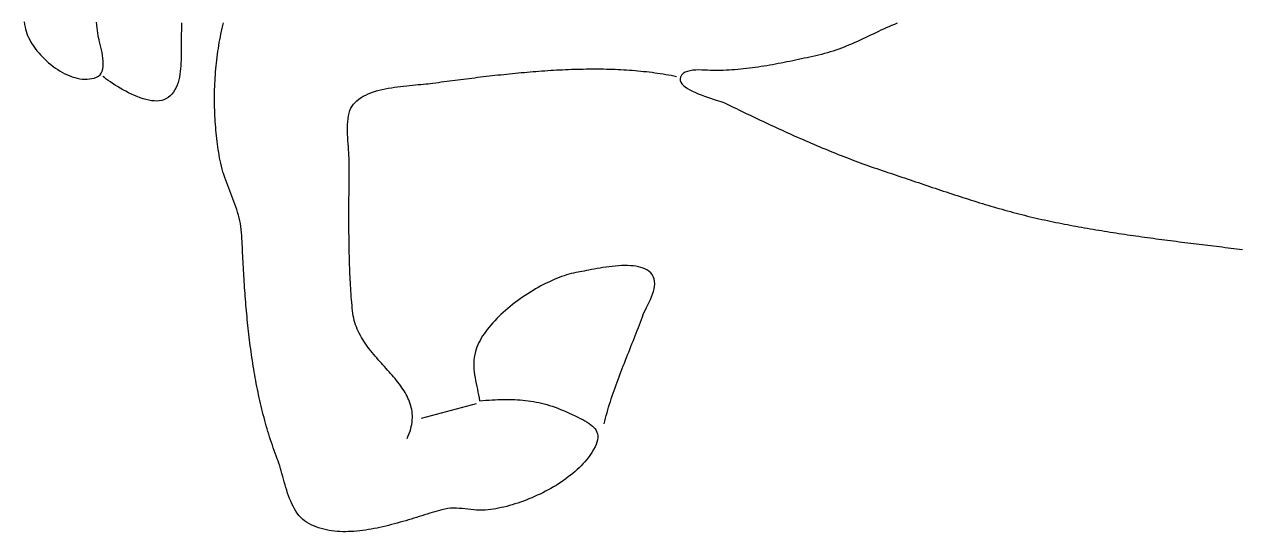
# Model space of a CAD drawing. Header units: millimetres. Extents: x 46 to 1464, y 30 to 1506.
# Drawn here: x 74.9 to 494.3, y 357.8 to 533 of the extents above; entities that cross this region are included whole.
import ezdxf

# ---------------------------------------------------------------- set-up
doc = ezdxf.new("R2010")
doc.units = ezdxf.units.MM
doc.layers.add('0_0_0', color=3, linetype='Continuous')

msp = doc.modelspace()

# ---------------------------------------------------------------- linework, layer by layer
at = {"layer": '0_0_0'}
for points in [[(74.8944, 533.8731), (75.0175, 532.9339), (75.1659, 532), (75.3118, 531.2992), (75.5088, 530.5837), (75.7548, 529.8559), (76.0482, 529.118), (76.3868, 528.3726), (76.7688, 527.6219), (77.1924, 526.8683), (77.6556, 526.1142), (78.1564, 525.362), (78.6931, 524.614), (79.2637, 523.8727), (79.8662, 523.1403), (80.4989, 522.4193), (81.1597, 521.712), (81.8469, 521.0208), (82.5584, 520.3481), (83.2924, 519.6963), (84.047, 519.0677), (84.8202, 518.4647), (85.6102, 517.8897), (86.4151, 517.345), (87.233, 516.833), (88.0619, 516.3561), (88.9, 515.9167), (89.7453, 515.5171), (90.596, 515.1597), (91.4501, 514.8469), (92.3058, 514.581), (93.1611, 514.3645), (94.0141, 514.1997), (94.863, 514.0889), (95.7058, 514.0346), (96.5407, 514.0392), (97.3656, 514.1049), (98.1788, 514.2341), (98.9783, 514.4293), (99.7623, 514.6929), (100.4592, 515.0549), (101.0188, 515.54), (101.4521, 516.1344), (101.7704, 516.8247), (101.9849, 517.5975), (102.1069, 518.4392), (102.1475, 519.3363), (102.1181, 520.2752), (102.0298, 521.2427), (101.8939, 522.225), (101.7215, 523.2087), (101.524, 524.1803), (101.3125, 525.1263), (101.0983, 526.0333), (100.8927, 526.8876), (100.7067, 527.6758), (100.5517, 528.3844), (100.439, 529), (100.3008, 529.923), (100.1717, 530.8613), (100.0518, 531.814), (99.9413, 532.7799), (99.8405, 533.7583)], [(129.1399, 533.4787), (129.1226, 532.5493), (129.1042, 531.6351), (129.0855, 530.7371), (129.0671, 529.8566), (129.0496, 528.9945), (129.0337, 528.1519), (129.0202, 527.3301), (129.0096, 526.5301), (129.0026, 525.753), (129, 525), (129.0021, 524.2041), (129.0062, 523.361), (129.0081, 522.4772), (129.0034, 521.5595), (128.988, 520.6144), (128.9574, 519.6488), (128.9076, 518.6691), (128.8341, 517.6822), (128.7327, 516.6946), (128.5991, 515.713), (128.4292, 514.7441), (128.2185, 513.7946), (127.9628, 512.8711), (127.6579, 511.9802), (127.2995, 511.1287), (126.8834, 510.3232), (126.4051, 509.5704), (125.8605, 508.8769), (125.2454, 508.2494), (124.5553, 507.6946), (123.7862, 507.2191), (123.0708, 506.9002), (122.3029, 506.676), (121.4877, 506.5408), (120.6304, 506.4892), (119.736, 506.5158), (118.8097, 506.6149), (117.8566, 506.7811), (116.882, 507.009), (115.8909, 507.2931), (114.8886, 507.6278), (113.8801, 508.0078), (112.8706, 508.4274), (111.8653, 508.8813), (110.8692, 509.3638), (109.8877, 509.8697), (108.9257, 510.3933), (107.9885, 510.9292), (107.0812, 511.4718), (106.2089, 512.0158), (105.3769, 512.5556), (104.5902, 513.0857), (103.854, 513.6007), (103.1735, 514.0951), (102.5537, 514.5633), (102, 515)], [(275, 395), (275.2312, 395.9728), (275.4737, 396.9436), (275.727, 397.9124), (275.9907, 398.8793), (276.2643, 399.8444), (276.5474, 400.8078), (276.8395, 401.7694), (277.1401, 402.7293), (277.4488, 403.6877), (277.7651, 404.6445), (278.0886, 405.5998), (278.4188, 406.5538), (278.7551, 407.5063), (279.0973, 408.4576), (279.4448, 409.4077), (279.7971, 410.3566), (280.1538, 411.3044), (280.5145, 412.2511), (280.8786, 413.1969), (281.2458, 414.1418), (281.6155, 415.0857), (281.9872, 416.0289), (282.3606, 416.9714), (282.7352, 417.9131), (283.1105, 418.8543), (283.4861, 419.7949), (283.8614, 420.735), (284.236, 421.6747), (284.6096, 422.614), (284.9815, 423.5529), (285.3514, 424.4917), (285.7187, 425.4302), (286.0831, 426.3687), (286.4441, 427.307), (286.8011, 428.2454), (287.1539, 429.1838), (287.5017, 430.1223), (287.8444, 431.061), (288.1813, 432), (288.4788, 432.7626), (288.8334, 433.5609), (289.2312, 434.3903), (289.6579, 435.2463), (290.0997, 436.1244), (290.5424, 437.0199), (290.972, 437.9284), (291.3744, 438.8454), (291.7356, 439.7661), (292.0415, 440.6862), (292.2781, 441.601), (292.4312, 442.5061), (292.487, 443.3968), (292.4312, 444.2686), (292.2499, 445.117), (291.929, 445.9375), (291.5516, 446.5802), (291.0906, 447.1519), (290.5513, 447.6558), (289.939, 448.0952), (289.2592, 448.4732), (288.5172, 448.7931), (287.7184, 449.0581), (286.8681, 449.2714), (285.9717, 449.4362), (285.0345, 449.5558), (284.062, 449.6334), (283.0595, 449.6722), (282.0323, 449.6754), (280.9859, 449.6463), (279.9255, 449.588), (278.8566, 449.5039), (277.7846, 449.397), (276.7147, 449.2707), (275.6524, 449.1282), (274.603, 448.9726), (273.5719, 448.8072), (272.5644, 448.6353), (271.5859, 448.46), (270.6419, 448.2845), (269.7375, 448.1122), (268.8783, 447.9462), (268.0696, 447.7897), (267.3167, 447.646), (266.625, 447.5182), (266, 447.4097), (265.2416, 447.271), (264.4638, 447.1037), (263.6678, 446.9084), (262.855, 446.6858), (262.0266, 446.4366), (261.1841, 446.1615), (260.3288, 445.861), (259.4619, 445.5359), (258.5848, 445.1868), (257.6989, 444.8144), (256.8054, 444.4194), (255.9057, 444.0025), (255.0011, 443.5642), (254.0929, 443.1053), (253.1825, 442.6265), (252.2712, 442.1284), (251.3604, 441.6116), (250.4512, 441.0769), (249.5452, 440.5249), (248.6435, 439.9563), (247.7476, 439.3718), (246.8588, 438.7719), (245.9783, 438.1575), (245.1075, 437.5291), (244.2478, 436.8874), (243.4004, 436.2331), (242.5667, 435.5669), (241.7481, 434.8894), (240.9458, 434.2013), (240.1611, 433.5032), (239.3955, 432.7959), (238.6502, 432.08), (237.9265, 431.3561), (237.2258, 430.625), (236.5494, 429.8872), (235.8987, 429.1436), (235.2749, 428.3946), (234.6794, 427.6411), (234.1136, 426.8837), (233.5786, 426.1229), (233.076, 425.3596), (232.6069, 424.5944), (232.1728, 423.8279), (231.7749, 423.0608), (231.4146, 422.2938), (231.0932, 421.5276), (230.8121, 420.7627), (230.5725, 420), (230.3206, 418.9859), (230.1432, 417.9746), (230.0338, 416.9661), (229.9858, 415.9599), (229.9928, 414.956), (230.0483, 413.954), (230.1457, 412.9538), (230.2787, 411.9551), (230.4406, 410.9578), (230.625, 409.9615), (230.8254, 408.9661), (231.0353, 407.9714), (231.2482, 406.9771), (231.4576, 405.9831), (231.6571, 404.989), (231.84, 403.9947), (232, 403), (233.1099, 403.085), (234.1989, 403.1626), (235.268, 403.2322), (236.3184, 403.2931), (237.3514, 403.3447), (238.3681, 403.3862), (239.3697, 403.417), (240.3574, 403.4364), (241.3323, 403.4438), (242.2957, 403.4384), (243.2488, 403.4197), (244.1927, 403.3868), (245.1287, 403.3393), (246.0578, 403.2763), (246.9814, 403.1972), (247.9005, 403.1014), (248.8164, 402.9882), (249.7303, 402.8568), (250.6433, 402.7067), (251.5566, 402.5371), (252.4715, 402.3475), (253.389, 402.137), (254.3105, 401.9051), (255.237, 401.6511), (256.1698, 401.3743), (257.11, 401.074), (258.0589, 400.7495), (259.0176, 400.4003), (259.9873, 400.0255), (260.9692, 399.6247), (261.9645, 399.1969), (262.9743, 398.7417), (264, 398.2584), (264.9564, 397.7973), (265.8765, 397.3489), (266.7562, 396.9093), (267.5919, 396.4746), (268.3797, 396.0409), (269.1157, 395.6045), (269.7962, 395.1614), (270.4173, 394.708), (270.9751, 394.2402), (271.466, 393.7543), (271.886, 393.2464), (272.2313, 392.7127), (272.4981, 392.1493), (272.6826, 391.5525), (272.781, 390.9182), (272.7893, 390.2429), (272.7039, 389.5224), (272.5209, 388.7532), (272.2364, 387.9312), (271.8467, 387.0526), (271.3479, 386.1137), (270.7361, 385.1105), (270.0077, 384.0393), (269.4761, 383.3199), (268.9133, 382.6096), (268.3204, 381.9088), (267.6986, 381.2176), (267.049, 380.5364), (266.3728, 379.8656), (265.6711, 379.2054), (264.9452, 378.5561), (264.1961, 377.9181), (263.4251, 377.2917), (262.6333, 376.6771), (261.822, 376.0748), (260.9921, 375.4849), (260.145, 374.9079), (259.2818, 374.344), (258.4036, 373.7936), (257.5116, 373.2569), (256.607, 372.7343), (255.691, 372.226), (254.7646, 371.7325), (253.8292, 371.254), (252.8858, 370.7907), (251.9356, 370.3431), (250.9798, 369.9115), (250.0195, 369.4961), (249.0559, 369.0973), (248.0902, 368.7153), (247.1236, 368.3505), (246.1571, 368.0033), (245.192, 367.6738), (244.2295, 367.3625), (243.2706, 367.0696), (242.3166, 366.7954), (241.3687, 366.5404), (240.4279, 366.3047), (239.4956, 366.0886), (238.5727, 365.8926), (237.6606, 365.7169), (236.7603, 365.5618), (235.873, 365.4277), (235, 365.3148), (233.9919, 365.2268), (232.9874, 365.1953), (231.9858, 365.2106), (230.9868, 365.2633), (229.9896, 365.3439), (228.9939, 365.443), (227.999, 365.5511), (227.0046, 365.6587), (226.01, 365.7563), (225.0147, 365.8345), (224.0182, 365.8838), (223.0201, 365.8948), (222.0197, 365.8579), (221.0165, 365.7638), (220.0101, 365.6028), (219, 365.3657), (218.1896, 365.1392), (217.3641, 364.902), (216.5241, 364.6551), (215.6702, 364.3995), (214.8031, 364.1363), (213.9233, 363.8665), (213.0316, 363.5911), (212.1285, 363.3111), (211.2147, 363.0276), (210.2907, 362.7416), (209.3573, 362.4541), (208.415, 362.1662), (207.4645, 361.8789), (206.5063, 361.5932), (205.5412, 361.3101), (204.5697, 361.0306), (203.5925, 360.7559), (202.6102, 360.4868), (201.6234, 360.2245), (200.6328, 359.97), (199.6389, 359.7243), (198.6424, 359.4884), (197.644, 359.2634), (196.6442, 359.0502), (195.6437, 358.8499), (194.6431, 358.6636), (193.643, 358.4923), (192.6441, 358.3369), (191.647, 358.1985), (190.6523, 358.0782), (189.6606, 357.977), (188.6726, 357.8959), (187.6889, 357.8358), (186.7101, 357.798), (185.7368, 357.7833), (184.7697, 357.7928), (183.8094, 357.8276), (182.8566, 357.8886), (181.9117, 357.9769), (180.9756, 358.0936), (180.0487, 358.2395), (179.1318, 358.4159), (178.2254, 358.6236), (177.3302, 358.8638), (176.4468, 359.1374), (175.5759, 359.4456), (174.718, 359.7892), (173.8738, 360.1693), (173.0439, 360.5871), (172.2751, 361.0405), (171.554, 361.5554), (170.8783, 362.1279), (170.2457, 362.7542), (169.6537, 363.4302), (169.1001, 364.1521), (168.5825, 364.916), (168.0986, 365.7179), (167.646, 366.5541), (167.2224, 367.4205), (166.8254, 368.3133), (166.4528, 369.2286), (166.1021, 370.1624), (165.771, 371.1109), (165.4573, 372.0702), (165.1585, 373.0363), (164.8723, 374.0054), (164.5963, 374.9735), (164.3283, 375.9368), (164.0659, 376.8913), (163.8068, 377.8332), (163.5485, 378.7585), (163.2888, 379.6633), (163.0254, 380.5438), (162.7558, 381.396), (162.4778, 382.216), (162.189, 383), (161.8363, 383.925), (161.491, 384.8535), (161.1527, 385.7852), (160.8216, 386.7201), (160.4974, 387.6582), (160.18, 388.5994), (159.8695, 389.5435), (159.5658, 390.4906), (159.2686, 391.4406), (158.978, 392.3933), (158.6939, 393.3488), (158.4161, 394.307), (158.1447, 395.2677), (157.8795, 396.231), (157.6204, 397.1968), (157.3673, 398.1649), (157.1202, 399.1353), (156.879, 400.108), (156.6436, 401.0829), (156.4139, 402.0599), (156.1898, 403.039), (155.9712, 404.02), (155.7581, 405.0029), (155.5503, 405.9877), (155.3479, 406.9742), (155.1506, 407.9625), (154.9585, 408.9524), (154.7714, 409.9438), (154.5892, 410.9368), (154.4119, 411.9311), (154.2394, 412.9269), (154.0715, 413.9239), (153.9083, 414.9222), (153.7496, 415.9216), (153.5953, 416.9221), (153.4454, 417.9236), (153.2998, 418.9261), (153.1583, 419.9294), (153.0209, 420.9336), (152.8876, 421.9385), (152.7582, 422.9441), (152.6326, 423.9503), (152.5108, 424.957), (152.3927, 425.9642), (152.2781, 426.9718), (152.1671, 427.9798), (152.0595, 428.988), (151.9552, 429.9964), (151.8542, 431.0049), (151.7564, 432.0135), (151.6616, 433.0221), (151.5699, 434.0306), (151.481, 435.0389), (151.395, 436.0471), (151.3118, 437.0549), (151.2312, 438.0624), (151.1532, 439.0695), (151.0776, 440.0761), (151.0045, 441.0822), (150.9337, 442.0876), (150.8652, 443.0923), (150.7988, 444.0962), (150.7344, 445.0994), (150.6721, 446.1016), (150.6117, 447.1029), (150.553, 448.1031), (150.4962, 449.1022), (150.4409, 450.1001), (150.3872, 451.0968), (150.335, 452.0922), (150.2842, 453.0863), (150.2347, 454.0788), (150.1865, 455.0699), (150.1393, 456.0593), (150.0933, 457.0471), (150.0482, 458.0332), (150.004, 459.0175), (149.9606, 460), (149.8933, 461.072), (149.7884, 462.1234), (149.6483, 463.1555), (149.4756, 464.1699), (149.273, 465.168), (149.043, 466.1513), (148.7882, 467.1213), (148.5112, 468.0794), (148.2145, 469.0272), (147.9009, 469.9662), (147.5727, 470.8977), (147.2327, 471.8232), (146.8834, 472.7444), (146.5274, 473.6625), (146.1674, 474.5792), (145.8058, 475.4958), (145.4452, 476.4139), (145.0883, 477.3349), (144.7377, 478.2604), (144.3959, 479.1917), (144.0654, 480.1304), (143.749, 481.0779), (143.4492, 482.0358), (143.1685, 483.0054), (142.9096, 483.9884), (142.6751, 484.986), (142.4675, 486), (142.2986, 486.9162), (142.1371, 487.8396), (141.9831, 488.77), (141.8365, 489.7071), (141.6975, 490.6506), (141.5661, 491.6002), (141.4423, 492.5557), (141.3263, 493.5169), (141.218, 494.4834), (141.1175, 495.455), (141.0249, 496.4314), (140.9402, 497.4124), (140.8635, 498.3977), (140.7949, 499.387), (140.7344, 500.3801), (140.682, 501.3768), (140.6378, 502.3766), (140.6019, 503.3794), (140.5743, 504.385), (140.5551, 505.393), (140.5443, 506.4032), (140.5421, 507.4153), (140.5483, 508.429), (140.5632, 509.4442), (140.5867, 510.4605), (140.619, 511.4776), (140.66, 512.4953), (140.7098, 513.5134), (140.7686, 514.5315), (140.8362, 515.5495), (140.9129, 516.567), (140.9986, 517.5837), (141.0934, 518.5995), (141.1974, 519.614), (141.3106, 520.627), (141.433, 521.6383), (141.5648, 522.6475), (141.706, 523.6543), (141.8566, 524.6586), (142.0167, 525.6601), (142.1864, 526.6584), (142.3657, 527.6534), (142.5546, 528.6447), (142.7533, 529.6322), (142.9618, 530.6155), (143.18, 531.5943), (143.4082, 532.5685), (143.6463, 533.5377)], [(376.099, 533.345), (375.1529, 532.9564), (374.2158, 532.5596), (373.2867, 532.1555), (372.3648, 531.7451), (371.4491, 531.3294), (370.5388, 530.9095), (369.6328, 530.4862), (368.7305, 530.0606), (367.8307, 529.6338), (366.9327, 529.2066), (366.0355, 528.7801), (365.1383, 528.3552), (364.2401, 527.933), (363.34, 527.5145), (362.4371, 527.1006), (361.5305, 526.6923), (360.6194, 526.2907), (359.7028, 525.8966), (358.7797, 525.5112), (357.8494, 525.1354), (356.911, 524.7702), (355.9634, 524.4166), (355.0058, 524.0756), (354.0373, 523.7482), (353.0571, 523.4353), (352.0641, 523.138), (351.0575, 522.8572), (350.0364, 522.594), (349, 522.3494), (348.0058, 522.1258), (347.0123, 521.9029), (346.0195, 521.681), (345.0271, 521.4605), (344.0352, 521.2416), (343.0436, 521.0247), (342.0523, 520.8101), (341.0611, 520.598), (340.0699, 520.3889), (339.0788, 520.183), (338.0875, 519.9806), (337.0959, 519.7822), (336.1041, 519.5879), (335.1119, 519.398), (334.1192, 519.213), (333.1259, 519.0332), (332.132, 518.8588), (331.1373, 518.6901), (330.1418, 518.5275), (329.1453, 518.3713), (328.1478, 518.2219), (327.1491, 518.0794), (326.1493, 517.9443), (325.1481, 517.8169), (324.1456, 517.6975), (323.1416, 517.5863), (322.136, 517.4838), (321.1288, 517.3901), (320.1197, 517.3058), (319.1089, 517.231), (318.0961, 517.166), (317.0813, 517.1113), (316.0644, 517.0671), (315.0452, 517.0337), (314.0238, 517.0114), (313, 517.0007), (312.3342, 517.0148), (311.546, 517.0542), (310.6596, 517.106), (309.6992, 517.1571), (308.6889, 517.1946), (307.653, 517.2055), (306.6157, 517.1768), (305.601, 517.0955), (304.6333, 516.9486), (303.7368, 516.7232), (302.9355, 516.4062), (302.2538, 515.9847), (301.7157, 515.4457), (301.3456, 514.7762), (301.2123, 514.1687), (301.2649, 513.5768), (301.4877, 513.001), (301.8648, 512.4415), (302.3803, 511.8989), (303.0184, 511.3735), (303.7634, 510.8656), (304.5994, 510.3758), (305.5106, 509.9043), (306.4812, 509.4516), (307.4953, 509.0181), (308.5371, 508.6041), (309.5908, 508.2101), (310.6406, 507.8364), (311.6707, 507.4835), (312.6653, 507.1517), (313.6084, 506.8415), (314.4844, 506.5532), (315.2774, 506.2872), (315.9715, 506.044), (316.5509, 505.8239), (317, 505.6273), (317.9057, 505.1855), (318.8124, 504.744), (319.72, 504.3029), (320.6286, 503.8622), (321.5381, 503.4219), (322.4485, 502.9822), (323.3599, 502.5432), (324.2722, 502.1047), (325.1855, 501.6671), (326.0996, 501.2302), (327.0147, 500.7942), (327.9307, 500.3591), (328.8476, 499.9251), (329.7654, 499.4921), (330.6842, 499.0603), (331.6038, 498.6296), (332.5243, 498.2002), (333.4457, 497.7722), (334.3681, 497.3456), (335.2913, 496.9204), (336.2154, 496.4968), (337.1404, 496.0748), (338.0662, 495.6544), (338.993, 495.2358), (339.9206, 494.8189), (340.8491, 494.404), (341.7784, 493.9909), (342.7086, 493.5799), (343.6397, 493.1709), (344.5716, 492.7641), (345.5044, 492.3594), (346.438, 491.9571), (347.3725, 491.557), (348.3078, 491.1593), (349.244, 490.7641), (350.181, 490.3715), (351.1188, 489.9814), (352.0575, 489.594), (352.997, 489.2093), (353.9373, 488.8274), (354.8784, 488.4483), (355.8204, 488.0722), (356.7631, 487.6991), (357.7067, 487.329), (358.6511, 486.9621), (359.5963, 486.5983), (360.5423, 486.2378), (361.489, 485.8806), (362.4366, 485.5268), (363.385, 485.1765), (364.3341, 484.8297), (365.2841, 484.4864), (366.2348, 484.1469), (367.1863, 483.811), (368.1385, 483.4789), (369.0916, 483.1507), (370.0454, 482.8264), (371, 482.5061), (371.9577, 482.1863), (372.9151, 481.8655), (373.8724, 481.5439), (374.8295, 481.2215), (375.7864, 480.8985), (376.7432, 480.5749), (377.7, 480.2508), (378.6566, 479.9264), (379.6132, 479.6017), (380.5698, 479.2769), (381.5264, 478.952), (382.483, 478.6271), (383.4397, 478.3023), (384.3965, 477.9778), (385.3534, 477.6536), (386.3105, 477.3298), (387.2677, 477.0065), (388.2252, 476.6839), (389.1829, 476.3619), (390.1408, 476.0409), (391.0991, 475.7207), (392.0576, 475.4015), (393.0165, 475.0835), (393.9758, 474.7666), (394.9355, 474.4511), (395.8956, 474.137), (396.8561, 473.8244), (397.8172, 473.5134), (398.7787, 473.2042), (399.7408, 472.8967), (400.7035, 472.5912), (401.6667, 472.2876), (402.6306, 471.9862), (403.5951, 471.6869), (404.5603, 471.39), (405.5262, 471.0954), (406.4928, 470.8034), (407.4602, 470.5139), (408.4284, 470.2272), (409.3974, 469.9432), (410.3672, 469.6622), (411.3379, 469.3841), (412.3095, 469.1091), (413.282, 468.8373), (414.2555, 468.5688), (415.23, 468.3037), (416.2055, 468.0421), (417.182, 467.7841), (418.1596, 467.5297), (419.1382, 467.2791), (420.118, 467.0325), (421.099, 466.7898), (422.0811, 466.5511), (423.0644, 466.3167), (424.0489, 466.0865), (425.0347, 465.8607), (426.0218, 465.6394), (427.0102, 465.4226), (428, 465.2106), (428.979, 465.0047), (429.9586, 464.8016), (430.9386, 464.6013), (431.9192, 464.4036), (432.9003, 464.2086), (433.8818, 464.0162), (434.8638, 463.8263), (435.8463, 463.6389), (436.8292, 463.454), (437.8125, 463.2715), (438.7963, 463.0913), (439.7805, 462.9135), (440.7651, 462.738), (441.7501, 462.5646), (442.7354, 462.3935), (443.7212, 462.2245), (444.7074, 462.0575), (445.6939, 461.8927), (446.6807, 461.7298), (447.6679, 461.5689), (448.6555, 461.4098), (449.6434, 461.2527), (450.6315, 461.0974), (451.62, 460.9438), (452.6088, 460.792), (453.5979, 460.6418), (454.5872, 460.4933), (455.5769, 460.3463), (456.5667, 460.2009), (457.5569, 460.057), (458.5472, 459.9146), (459.5378, 459.7735), (460.5287, 459.6339), (461.5197, 459.4955), (462.5109, 459.3584), (463.5024, 459.2225), (464.494, 459.0878), (465.4858, 458.9543), (466.4777, 458.8218), (467.4698, 458.6903), (468.4621, 458.5599), (469.4545, 458.4304), (470.447, 458.3018), (471.4396, 458.1741), (472.4324, 458.0472), (473.4252, 457.921), (474.4182, 457.7956), (475.4112, 457.6708), (476.4043, 457.5467), (477.3974, 457.4232), (478.3906, 457.3002), (479.3839, 457.1776), (480.3772, 457.0556), (481.3705, 456.9339), (482.3638, 456.8126), (483.3571, 456.6916), (484.3504, 456.5709), (485.3437, 456.4504), (486.337, 456.33), (487.3302, 456.2098), (488.3234, 456.0897), (489.3166, 455.9696), (490.3097, 455.8495), (491.3027, 455.7293), (492.2956, 455.6091), (493.2885, 455.4887), (494.2812, 455.3681), (495.2739, 455.2473)], [(207, 390), (207.3811, 390.8466), (207.7144, 391.6778), (208.0012, 392.4939), (208.2427, 393.2956), (208.4403, 394.0831), (208.5951, 394.8572), (208.7085, 395.6181), (208.7817, 396.3665), (208.8161, 397.1028), (208.8128, 397.8275), (208.7733, 398.541), (208.6987, 399.244), (208.5904, 399.9367), (208.4496, 400.6198), (208.2776, 401.2937), (208.0757, 401.9589), (207.8451, 402.6158), (207.5872, 403.2651), (207.3032, 403.9071), (206.9944, 404.5423), (206.6621, 405.1713), (206.3075, 405.7945), (205.932, 406.4123), (205.5368, 407.0254), (205.1232, 407.6341), (204.6924, 408.239), (204.2458, 408.8405), (203.7847, 409.4391), (203.3102, 410.0354), (202.8238, 410.6297), (202.3266, 411.2226), (201.8199, 411.8146), (201.3051, 412.4061), (200.7834, 412.9976), (200.2561, 413.5897), (199.7244, 414.1828), (199.1897, 414.7773), (198.6532, 415.3739), (198.1163, 415.9729), (197.58, 416.5748), (197.0459, 417.1802), (196.5151, 417.7895), (195.9889, 418.4032), (195.4686, 419.0218), (194.9555, 419.6457), (194.4509, 420.2755), (193.956, 420.9117), (193.4721, 421.5546), (193.0004, 422.2049), (192.5424, 422.863), (192.0992, 423.5294), (191.6722, 424.2045), (191.2625, 424.8889), (190.8716, 425.583), (190.5006, 426.2874), (190.1509, 427.0024), (189.8237, 427.7287), (189.5203, 428.4666), (189.2419, 429.2167), (188.99, 429.9795), (188.7657, 430.7554), (188.5703, 431.5449), (188.4051, 432.3485), (188.2714, 433.1667), (188.1705, 434), (188.0759, 434.9711), (187.986, 435.9455), (187.9008, 436.923), (187.8201, 437.9035), (187.7439, 438.8869), (187.6719, 439.8729), (187.6041, 440.8616), (187.5403, 441.8527), (187.4805, 442.8462), (187.4245, 443.8419), (187.3722, 444.8397), (187.3236, 445.8395), (187.2784, 446.8411), (187.2365, 447.8444), (187.1979, 448.8494), (187.1625, 449.8558), (187.1301, 450.8635), (187.1006, 451.8724), (187.0738, 452.8825), (187.0498, 453.8935), (187.0283, 454.9053), (187.0092, 455.9178), (186.9925, 456.931), (186.9779, 457.9446), (186.9655, 458.9585), (186.9551, 459.9726), (186.9465, 460.9868), (186.9396, 462.001), (186.9344, 463.015), (186.9307, 464.0287), (186.9285, 465.0419), (186.9275, 466.0547), (186.9276, 467.0667), (186.9289, 468.078), (186.931, 469.0883), (186.934, 470.0976), (186.9377, 471.1056), (186.942, 472.1124), (186.9468, 473.1178), (186.952, 474.1216), (186.9573, 475.1237), (186.9629, 476.124), (186.9684, 477.1224), (186.9738, 478.1187), (186.9791, 479.1128), (186.984, 480.1047), (186.9884, 481.094), (186.9923, 482.0808), (186.9955, 483.065), (186.9979, 484.0463), (186.9995, 485.0246), (187, 486), (186.9861, 486.827), (186.9483, 487.7173), (186.8921, 488.6628), (186.8232, 489.6554), (186.7469, 490.687), (186.669, 491.7496), (186.5949, 492.8349), (186.5302, 493.935), (186.4805, 495.0418), (186.4513, 496.1471), (186.4481, 497.243), (186.4766, 498.3213), (186.5422, 499.3738), (186.6506, 500.3927), (186.8072, 501.3696), (187.0177, 502.2967), (187.2876, 503.1657), (187.6224, 503.9687), (188.0277, 504.6975), (188.5141, 505.3769), (189.068, 506.0106), (189.6851, 506.6005), (190.3613, 507.1483), (191.0924, 507.6559), (191.8743, 508.125), (192.7027, 508.5576), (193.5735, 508.9553), (194.4825, 509.32), (195.4255, 509.6536), (196.3983, 509.9579), (197.3969, 510.2346), (198.4169, 510.4855), (199.4543, 510.7126), (200.5047, 510.9176), (201.5642, 511.1023), (202.6285, 511.2685), (203.6934, 511.4181), (204.7547, 511.5529), (205.8083, 511.6746), (206.8499, 511.7852), (207.8755, 511.8863), (208.8808, 511.9799), (209.8617, 512.0678), (210.814, 512.1517), (211.7335, 512.2334), (212.616, 512.3149), (213.4574, 512.3978), (214.2534, 512.4841), (215, 512.5756), (215.9334, 512.6982), (216.8709, 512.8214), (217.8124, 512.9452), (218.7577, 513.0693), (219.7068, 513.1938), (220.6594, 513.3185), (221.6157, 513.4433), (222.5754, 513.5681), (223.5384, 513.6928), (224.5047, 513.8173), (225.4742, 513.9415), (226.4467, 514.0653), (227.4222, 514.1886), (228.4005, 514.3112), (229.3816, 514.4332), (230.3654, 514.5544), (231.3518, 514.6747), (232.3406, 514.794), (233.3317, 514.9121), (234.3252, 515.0291), (235.3208, 515.1447), (236.3185, 515.259), (237.3182, 515.3717), (238.3198, 515.4828), (239.3231, 515.5922), (240.3282, 515.6997), (241.3348, 515.8054), (242.3429, 515.909), (243.3524, 516.0105), (244.3632, 516.1098), (245.3752, 516.2068), (246.3882, 516.3013), (247.4023, 516.3933), (248.4173, 516.4827), (249.4331, 516.5694), (250.4495, 516.6532), (251.4666, 516.7341), (252.4842, 516.8119), (253.5022, 516.8867), (254.5205, 516.9582), (255.539, 517.0263), (256.5577, 517.0911), (257.5763, 517.1523), (258.5949, 517.2098), (259.6132, 517.2636), (260.6314, 517.3136), (261.6491, 517.3596), (262.6663, 517.4016), (263.683, 517.4394), (264.699, 517.473), (265.7143, 517.5022), (266.7286, 517.527), (267.742, 517.5473), (268.7544, 517.5628), (269.7655, 517.5737), (270.7755, 517.5797), (271.784, 517.5807), (272.7911, 517.5767), (273.7967, 517.5675), (274.8006, 517.553), (275.8027, 517.5332), (276.803, 517.5079), (277.8013, 517.4771), (278.7976, 517.4406), (279.7918, 517.3984), (280.7837, 517.3502), (281.7733, 517.2961), (282.7604, 517.236), (283.745, 517.1697), (284.727, 517.0971), (285.7062, 517.0181), (286.6826, 516.9326), (287.6561, 516.8406), (288.6265, 516.7419), (289.5938, 516.6364), (290.5579, 516.5241), (291.5187, 516.4047), (292.476, 516.2783), (293.4299, 516.1447), (294.3801, 516.0038), (295.3266, 515.8556), (296.2693, 515.6998), (297.2081, 515.5365), (298.1428, 515.3655), (299.0735, 515.1867), (300, 515)], [(212, 397), (231, 402)]]:
    msp.add_lwpolyline(points, dxfattribs=at)

doc.saveas('drawing.dxf')
